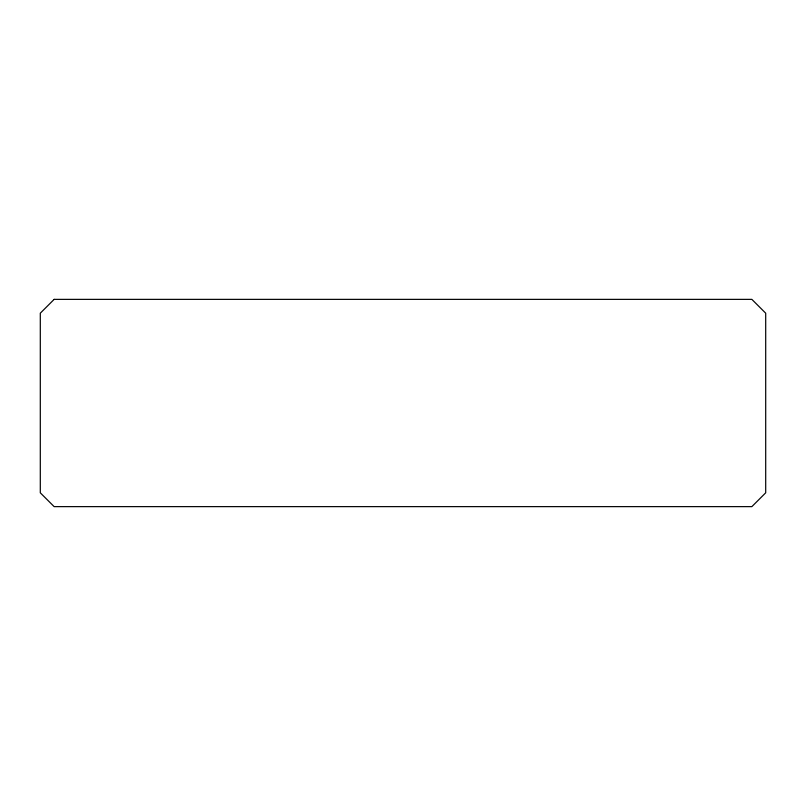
<?xml version="1.0" encoding="UTF-8"?>
<svg xmlns="http://www.w3.org/2000/svg" width="806" height="806" viewBox="0 0 806 806"><rect width="100%" height="100%" fill="white"/><g stroke="black" fill="none" stroke-linecap="round" stroke-linejoin="round"><path stroke-width="1.21" d="M54.143 299.369L40.3 313.191L40.3 492.809L54.143 506.631L751.857 506.631L765.7 492.809L765.7 313.191L751.857 299.369L54.143 299.369"/></g></svg>
